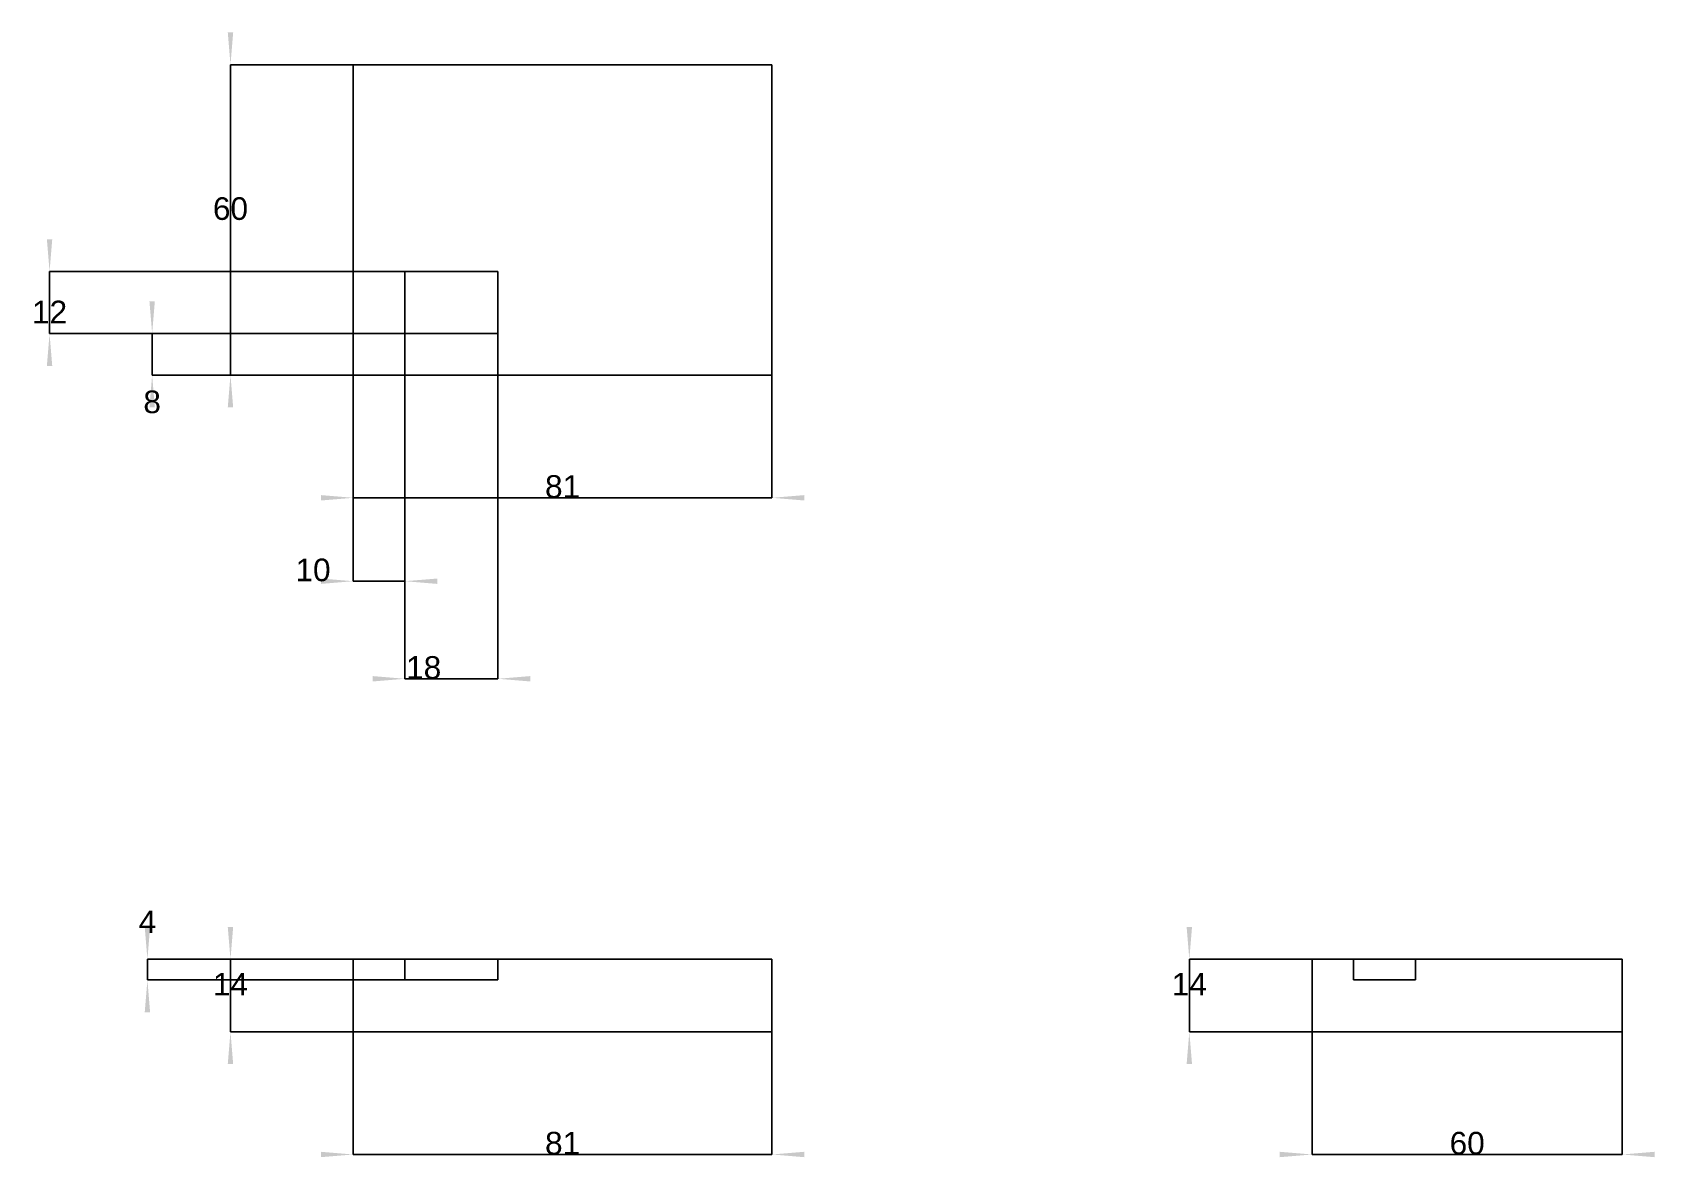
# Model space of a CAD drawing. Header units: millimetres. Extents: x 98 to 349, y 59 to 234.
import ezdxf
from ezdxf.enums import TextEntityAlignment as Align

# ---------------------------------------------------------------- set-up
doc = ezdxf.new("R2010")
doc.units = ezdxf.units.MM
doc.layers.get('0').update_dxf_attribs({"linetype": 'CONTINUOUS'})
for name, color, linetype in [('D', 7, 'CONTINUOUS'), ('D001', 7, 'CONTINUOUS'), ('D002', 7, 'CONTINUOUS'), ('D003', 7, 'CONTINUOUS'), ('D004', 7, 'CONTINUOUS'), ('D005', 7, 'CONTINUOUS'), ('D006', 7, 'CONTINUOUS'), ('D007', 7, 'CONTINUOUS'), ('D008', 7, 'CONTINUOUS'), ('D009', 7, 'CONTINUOUS'), ('D010', 7, 'CONTINUOUS'), ('Front', 7, 'CONTINUOUS'), ('Right', 7, 'CONTINUOUS'), ('Top', 7, 'CONTINUOUS')]:
    doc.layers.add(name, color=color, linetype=linetype)
doc.styles.get("Standard").update_dxf_attribs({"font": 'arial.ttf'})
doc.dimstyles.get("Standard").update_dxf_attribs({"dimscale": 0, "dimtxt": 2.5, "dimasz": 2.5, "dimexe": 1.25, "dimexo": 0.625, "dimtad": 1, "dimtxsty": 'STANDARD', "dimcen": 2.5, "dimazin": 3, "dimtfac": 1, "dimtmove": 0, "dimatfit": 3})

# ---------------------------------------------------------------- blocks, each defined once
blk = doc.blocks.new('*D')
at = {"color": 0}
for points in [[(142.6, 59.9833), (142.6, 60.8167), (147.6, 60.4)], [(217.4, 59.9833), (217.4, 60.8167), (212.4, 60.4)]]:
    blk.add_solid(points, dxfattribs=at)
at = {"layer": 'D'}
for p, q in [((147.6, 79.4), (147.6, 60.4)), ((212.4, 79.4), (212.4, 60.4)), ((147.6, 60.4), (212.4, 60.4))]:
    blk.add_line(p, q, dxfattribs=at)
blk.add_text('81', height=3.5, dxfattribs=at).set_placement((180, 60.4), align=Align.CENTER)
blk = doc.blocks.new('*D001')
at = {"color": 0}
for points in [[(128.183, 95.6), (129.017, 95.6), (128.6, 90.6)], [(128.183, 74.4), (129.017, 74.4), (128.6, 79.4)]]:
    blk.add_solid(points, dxfattribs=at)
at = {"layer": 'D001'}
for p, q in [((147.6, 90.6), (128.6, 90.6)), ((128.6, 79.4), (128.6, 90.6)), ((147.6, 79.4), (128.6, 79.4))]:
    blk.add_line(p, q, dxfattribs=at)
blk.add_text('14', height=3.5, dxfattribs=at).set_placement((128.6, 85), align=Align.CENTER)
blk = doc.blocks.new('*D002')
at = {"color": 0}
for points in [[(142.6, 161.583), (142.6, 162.417), (147.6, 162)], [(217.4, 161.583), (217.4, 162.417), (212.4, 162)]]:
    blk.add_solid(points, dxfattribs=at)
at = {"layer": 'D002'}
for p, q in [((147.6, 181), (147.6, 162)), ((212.4, 181), (212.4, 162)), ((147.6, 162), (212.4, 162))]:
    blk.add_line(p, q, dxfattribs=at)
blk.add_text('81', height=3.5, dxfattribs=at).set_placement((180, 162), align=Align.CENTER)
blk = doc.blocks.new('*D003')
at = {"color": 0}
for points in [[(128.183, 234), (129.017, 234), (128.6, 229)], [(128.183, 176), (129.017, 176), (128.6, 181)]]:
    blk.add_solid(points, dxfattribs=at)
at = {"layer": 'D003'}
for p, q in [((147.6, 229), (128.6, 229)), ((128.6, 181), (128.6, 229)), ((147.6, 181), (128.6, 181))]:
    blk.add_line(p, q, dxfattribs=at)
blk.add_text('60', height=3.5, dxfattribs=at).set_placement((128.6, 205), align=Align.CENTER)
blk = doc.blocks.new('*D004')
at = {"color": 0}
for points in [[(291, 59.9833), (291, 60.8167), (296, 60.4)], [(349, 59.9833), (349, 60.8167), (344, 60.4)]]:
    blk.add_solid(points, dxfattribs=at)
at = {"layer": 'D004'}
for p, q in [((296, 79.4), (296, 60.4)), ((344, 79.4), (344, 60.4)), ((296, 60.4), (344, 60.4))]:
    blk.add_line(p, q, dxfattribs=at)
blk.add_text('60', height=3.5, dxfattribs=at).set_placement((320, 60.4), align=Align.CENTER)
blk = doc.blocks.new('*D005')
at = {"color": 0}
for points in [[(276.583, 95.6), (277.417, 95.6), (277, 90.6)], [(276.583, 74.4), (277.417, 74.4), (277, 79.4)]]:
    blk.add_solid(points, dxfattribs=at)
at = {"layer": 'D005'}
for p, q in [((296, 90.6), (277, 90.6)), ((277, 79.4), (277, 90.6)), ((296, 79.4), (277, 79.4))]:
    blk.add_line(p, q, dxfattribs=at)
blk.add_text('14', height=3.5, dxfattribs=at).set_placement((277, 85), align=Align.CENTER)
blk = doc.blocks.new('*D006')
at = {"color": 0}
for points in [[(142.6, 148.679), (142.6, 149.512), (147.6, 149.096)], [(160.6, 148.679), (160.6, 149.512), (155.6, 149.096)]]:
    blk.add_solid(points, dxfattribs=at)
at = {"layer": 'D006'}
for p, q in [((155.6, 187.4), (155.6, 149.096)), ((147.6, 181), (147.6, 149.096)), ((147.6, 149.096), (155.6, 149.096))]:
    blk.add_line(p, q, dxfattribs=at)
blk.add_text('10', height=3.5, dxfattribs=at).set_placement((141.377, 149.096), align=Align.CENTER)
blk = doc.blocks.new('*D007')
at = {"color": 0}
for points in [[(116.06, 192.4), (116.893, 192.4), (116.477, 187.4)], [(116.06, 176), (116.893, 176), (116.477, 181)]]:
    blk.add_solid(points, dxfattribs=at)
at = {"layer": 'D007'}
for p, q in [((155.6, 187.4), (116.477, 187.4)), ((116.477, 181), (116.477, 187.4)), ((147.6, 181), (116.477, 181))]:
    blk.add_line(p, q, dxfattribs=at)
blk.add_text('8', height=3.5, dxfattribs=at).set_placement((116.477, 175.096), align=Align.CENTER)
blk = doc.blocks.new('*D008')
at = {"color": 0}
for points in [[(150.6, 133.583), (150.6, 134.417), (155.6, 134)], [(175, 133.583), (175, 134.417), (170, 134)]]:
    blk.add_solid(points, dxfattribs=at)
at = {"layer": 'D008'}
for p, q in [((155.6, 187.4), (155.6, 134)), ((170, 187.4), (170, 134)), ((155.6, 134), (170, 134))]:
    blk.add_line(p, q, dxfattribs=at)
blk.add_text('18', height=3.5, dxfattribs=at).set_placement((158.5, 134), align=Align.CENTER)
blk = doc.blocks.new('*D009')
at = {"color": 0}
for points in [[(100.183, 202), (101.017, 202), (100.6, 197)], [(100.183, 182.4), (101.017, 182.4), (100.6, 187.4)]]:
    blk.add_solid(points, dxfattribs=at)
at = {"layer": 'D009'}
for p, q in [((155.6, 197), (100.6, 197)), ((100.6, 187.4), (100.6, 197)), ((155.6, 187.4), (100.6, 187.4))]:
    blk.add_line(p, q, dxfattribs=at)
blk.add_text('12', height=3.5, dxfattribs=at).set_placement((100.6, 189), align=Align.CENTER)
blk = doc.blocks.new('*D010')
at = {"color": 0}
for points in [[(115.326, 95.6), (116.16, 95.6), (115.743, 90.6)], [(115.326, 82.4), (116.16, 82.4), (115.743, 87.4)]]:
    blk.add_solid(points, dxfattribs=at)
at = {"layer": 'D010'}
for p, q in [((147.6, 90.6), (115.743, 90.6)), ((115.743, 87.4), (115.743, 90.6)), ((155.6, 87.4), (115.743, 87.4))]:
    blk.add_line(p, q, dxfattribs=at)
blk.add_text('4', height=3.5, dxfattribs=at).set_placement((115.743, 94.6424), align=Align.CENTER)

msp = doc.modelspace()

# ---------------------------------------------------------------- linework, layer by layer
at = {"layer": 'Front'}
for p, q in [((147.6, 79.4), (147.6, 90.6)), ((147.6, 90.6), (212.4, 90.6)), ((147.6, 79.4), (147.6, 90.6)), ((147.6, 90.6), (212.4, 90.6)), ((155.6, 90.6), (170, 90.6)), ((155.6, 90.6), (170, 90.6)), ((155.6, 87.4), (155.6, 90.6)), ((155.6, 87.4), (155.6, 90.6)), ((170, 87.4), (170, 90.6)), ((170, 87.4), (170, 90.6)), ((212.4, 79.4), (212.4, 90.6)), ((212.4, 79.4), (212.4, 90.6)), ((155.6, 87.4), (170, 87.4)), ((155.6, 87.4), (170, 87.4)), ((147.6, 79.4), (212.4, 79.4)), ((147.6, 79.4), (212.4, 79.4))]:
    msp.add_line(p, q, dxfattribs=at)
at = {"layer": 'Right'}
for p, q in [((296, 79.4), (296, 90.6)), ((296, 90.6), (344, 90.6)), ((296, 79.4), (296, 90.6)), ((296, 90.6), (344, 90.6)), ((302.4, 90.6), (312, 90.6)), ((302.4, 90.6), (312, 90.6)), ((302.4, 87.4), (302.4, 90.6)), ((302.4, 87.4), (302.4, 90.6)), ((312, 87.4), (312, 90.6)), ((312, 87.4), (312, 90.6)), ((344, 79.4), (344, 90.6)), ((344, 79.4), (344, 90.6)), ((302.4, 87.4), (312, 87.4)), ((302.4, 87.4), (312, 87.4)), ((296, 79.4), (344, 79.4)), ((296, 79.4), (344, 79.4))]:
    msp.add_line(p, q, dxfattribs=at)
at = {"layer": 'Top'}
for p, q in [((147.6, 181), (147.6, 229)), ((147.6, 229), (212.4, 229)), ((147.6, 181), (147.6, 229)), ((147.6, 229), (212.4, 229)), ((212.4, 181), (212.4, 229)), ((212.4, 181), (212.4, 229)), ((155.6, 197), (170, 197)), ((155.6, 187.4), (155.6, 197)), ((155.6, 197), (170, 197)), ((155.6, 187.4), (155.6, 197)), ((170, 187.4), (170, 197)), ((170, 187.4), (170, 197)), ((155.6, 187.4), (170, 187.4)), ((155.6, 187.4), (170, 187.4)), ((147.6, 181), (212.4, 181)), ((147.6, 181), (212.4, 181))]:
    msp.add_line(p, q, dxfattribs=at)

# ---------------------------------------------------------------- dimensions: what is measured, and where the dimension line sits
at = {"layer": 'D'}
dim = msp.add_linear_dim(base=(180, 60.4), p1=(147.6, 79.4), p2=(212.4, 79.4), text='81', dimstyle='STANDARD', dxfattribs=at)
dim.commit()
dim.dimension.update_dxf_attribs({"geometry": '*D', "text_midpoint": (180, 65.4)})
at = {"layer": 'D001'}
dim = msp.add_linear_dim(base=(128.6, 85), p1=(147.6, 79.4), p2=(147.6, 90.6), angle=90, text='14', dimstyle='STANDARD', dxfattribs=at)
dim.commit()
dim.dimension.update_dxf_attribs({"geometry": '*D001', "text_midpoint": (133.6, 85)})
at = {"layer": 'D002'}
dim = msp.add_linear_dim(base=(180, 162), p1=(147.6, 181), p2=(212.4, 181), text='81', dimstyle='STANDARD', dxfattribs=at)
dim.commit()
dim.dimension.update_dxf_attribs({"geometry": '*D002', "text_midpoint": (180, 167)})
at = {"layer": 'D003'}
dim = msp.add_linear_dim(base=(128.6, 205), p1=(147.6, 181), p2=(147.6, 229), angle=90, text='60', dimstyle='STANDARD', dxfattribs=at)
dim.commit()
dim.dimension.update_dxf_attribs({"geometry": '*D003', "text_midpoint": (133.6, 205)})
at = {"layer": 'D004'}
dim = msp.add_linear_dim(base=(320, 60.4), p1=(296, 79.4), p2=(344, 79.4), text='60', dimstyle='STANDARD', dxfattribs=at)
dim.commit()
dim.dimension.update_dxf_attribs({"geometry": '*D004', "text_midpoint": (320, 65.4)})
at = {"layer": 'D005'}
dim = msp.add_linear_dim(base=(277, 85), p1=(296, 79.4), p2=(296, 90.6), angle=90, text='14', dimstyle='STANDARD', dxfattribs=at)
dim.commit()
dim.dimension.update_dxf_attribs({"geometry": '*D005', "text_midpoint": (282, 85)})
at = {"layer": 'D006'}
dim = msp.add_linear_dim(base=(141.377, 149.096), p1=(147.6, 181), p2=(155.6, 187.4), text='10', dimstyle='STANDARD', dxfattribs=at)
dim.commit()
dim.dimension.update_dxf_attribs({"geometry": '*D006', "text_midpoint": (144.5, 153)})
at = {"layer": 'D007'}
dim = msp.add_linear_dim(base=(116.477, 175.096), p1=(147.6, 181), p2=(155.6, 187.4), angle=90, text='8', dimstyle='STANDARD', dxfattribs=at)
dim.commit()
dim.dimension.update_dxf_attribs({"geometry": '*D007', "text_midpoint": (119.6, 179)})
at = {"layer": 'D008'}
dim = msp.add_linear_dim(base=(158.5, 134), p1=(155.6, 187.4), p2=(170, 187.4), text='18', dimstyle='STANDARD', dxfattribs=at)
dim.commit()
dim.dimension.update_dxf_attribs({"geometry": '*D008', "text_midpoint": (158.5, 139)})
at = {"layer": 'D009'}
dim = msp.add_linear_dim(base=(100.6, 189), p1=(155.6, 187.4), p2=(155.6, 197), angle=90, text='12', dimstyle='STANDARD', dxfattribs=at)
dim.commit()
dim.dimension.update_dxf_attribs({"geometry": '*D009', "text_midpoint": (105.6, 189)})
at = {"layer": 'D010'}
dim = msp.add_linear_dim(base=(115.743, 94.642), p1=(155.6, 87.4), p2=(147.6, 90.6), angle=90, text='4', dimstyle='STANDARD', dxfattribs=at)
dim.commit()
dim.dimension.update_dxf_attribs({"geometry": '*D010', "text_midpoint": (117.6, 90)})

doc.saveas('drawing.dxf')
